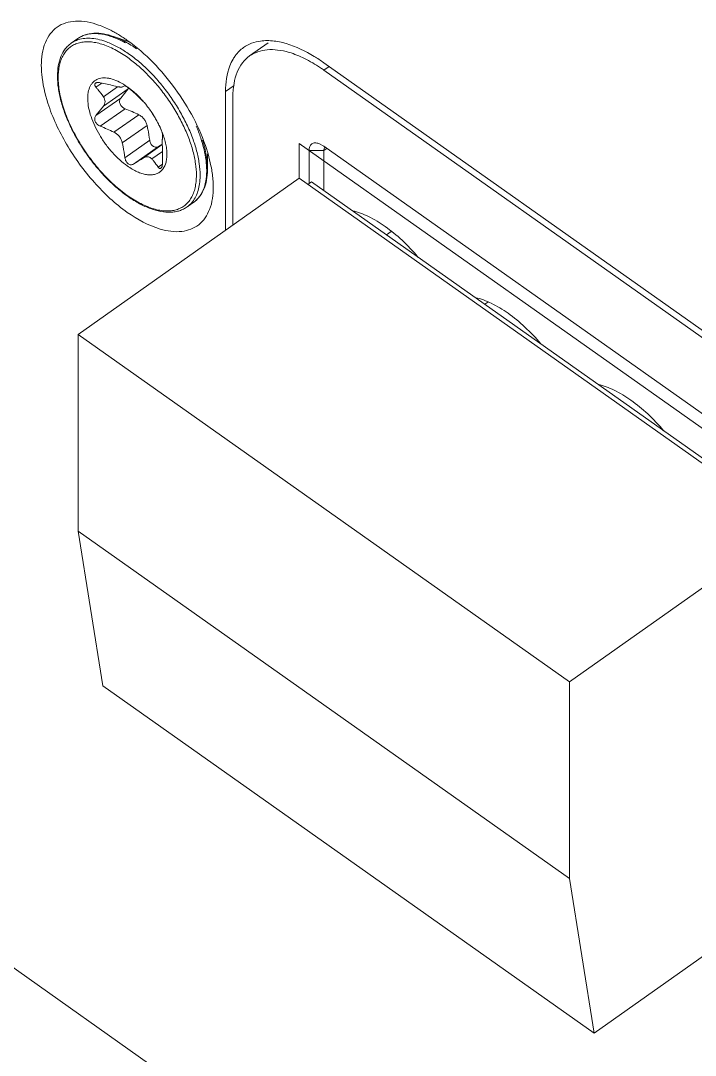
# Model space of a CAD drawing. Header units: millimetres. Extents: x 1177 to 2365, y 93 to 933.
# Drawn here: x 2105.78 to 2127.14, y 495.55 to 528.32 of the extents above; entities that cross this region are included whole.
import ezdxf

# ---------------------------------------------------------------- set-up
doc = ezdxf.new("R2010")
doc.units = ezdxf.units.MM
doc.header["$LTSCALE"] = 0.1
doc.layers.get('0').update_dxf_attribs({"lineweight": 13})

msp = doc.modelspace()

# ---------------------------------------------------------------- linework, layer by layer
for p, q in [((2107.38, 527.606), (2107.589, 527.754)), ((2109.211, 527.644), (2108.721, 527.817)), ((2113.028, 527.201), (2113.616, 527.616)), ((2132.49, 514.889), (2115.378, 526.989)), ((2115.543, 526.872), (2115.378, 526.756)), ((2115.378, 526.756), (2132.49, 514.655)), ((2108.349, 526.343), (2108.163, 526.212)), ((2108.397, 525.91), (2108.848, 526.229)), ((2109.08, 526.251), (2108.996, 526.221)), ((2109.36, 526.065), (2109.187, 526.203)), ((2112.538, 526.269), (2112.267, 526.078)), ((2109.182, 526.162), (2108.397, 525.607)), ((2109.182, 526.162), (2108.948, 525.866)), ((2112.267, 526.078), (2112.267, 521.678)), ((2112.5, 521.843), (2112.5, 525.913)), ((2108.163, 525.311), (2108.948, 525.866)), ((2108.397, 525.607), (2108.163, 525.311)), ((2109.085, 525.531), (2108.301, 524.976)), ((2108.734, 524.786), (2109.519, 525.341)), ((2109.781, 525.004), (2108.996, 524.449)), ((2109.08, 523.975), (2109.865, 524.53)), ((2110.14, 524.335), (2109.355, 523.78)), ((2109.669, 523.973), (2110.264, 524.394)), ((2114.6, 524.428), (2131.712, 512.328)), ((2114.6, 524.428), (2114.6, 523.328)), ((2115.378, 524.344), (2115.223, 524.428)), ((2115.378, 524.344), (2132.49, 512.244)), ((2115.475, 524.276), (2115.378, 524.208)), ((2110.272, 524.18), (2109.931, 523.939)), ((2111.693, 523.614), (2111.693, 524.106)), ((2115.378, 524.208), (2114.911, 524.208)), ((2114.911, 523.159), (2114.911, 524.208)), ((2115.378, 522.939), (2115.378, 524.208)), ((2110.135, 523.679), (2110.269, 523.774)), ((2107.6, 518.378), (2114.6, 523.328)), ((2130.157, 512.328), (2114.6, 523.328)), ((2114.875, 523.133), (2114.989, 523.214)), ((2130.546, 512.214), (2114.989, 523.214)), ((2111.048, 522.42), (2111.257, 522.568)), ((2117.361, 521.537), (2117.515, 521.646)), ((2120.472, 519.337), (2120.572, 519.407)), ((2123.156, 507.378), (2107.6, 518.378)), ((2107.6, 512.155), (2107.6, 518.378)), ((2107.6, 512.155), (2123.156, 501.155)), ((2107.6, 512.155), (2108.378, 507.26)), ((2123.156, 507.378), (2130.157, 512.328)), ((2108.378, 507.26), (2123.934, 496.26)), ((2123.156, 501.155), (2123.156, 507.378)), ((2096.711, 504.573), (2148.502, 467.951)), ((2148.502, 467.952), (2097.488, 504.023)), ((2123.934, 496.26), (2123.156, 501.155)), ((2130.157, 500.66), (2123.934, 496.26))]:
    msp.add_line(p, q)
for centre, radius, start, end in [((2107.886, 525.581), 2.362, 68.7676, 69.5002), ((2112.426, 522.581), 5.113, 54.7272, 56.1413), ((2107.87, 524.408), 2.226, 54.7297, 56.7879), ((2107.807, 524.318), 2.336, 53.7769, 54.7325), ((2108.951, 526.338), 0.29, 322.6689, 328.4954), ((2107.493, 523.924), 2.841, 48.1732, 48.9015), ((2107.069, 523.504), 3.438, 39.6176, 40.7657), ((2107.019, 523.463), 3.502, 37.4549, 39.6145), ((2107.003, 523.45), 3.523, 36.7275, 37.4559), ((2106.985, 523.437), 3.545, 33.7779, 36.7266), ((2107.002, 523.448), 3.525, 32.4194, 33.7796), ((2107.059, 523.484), 3.458, 30.0163, 32.4251), ((2107.116, 523.517), 3.391, 28.7876, 30.0157), ((2107.206, 523.566), 3.29, 26.9429, 28.7942), ((2107.281, 523.604), 3.205, 26.1939, 26.941), ((2107.359, 523.643), 3.118, 24.7155, 26.1987), ((2107.5, 523.706), 2.963, 22.3354, 24.7326), ((2107.683, 523.781), 2.766, 20.2158, 22.3468), ((2107.772, 523.814), 2.671, 19.9022, 20.2096), ((2145.289, 467.543), 66.789, 121.62892, 121.75371), ((2106.748, 522.66), 5.169, 16.1766, 17.7473), ((2136.969, 479.184), 52.453, 121.363, 121.7658), ((2109.487, 523.614), 2.206, 359.4516, 0.0009), ((2109.247, 523.425), 2.213, 359.1878, 0.002), ((2109.446, 523.573), 2.223, 359.4516, 0.0009)]:
    msp.add_arc(centre, radius, start, end)
for points, knots in [([(2108.248, 528.18), (2108.014, 528.263), (2107.561, 528.364), (2106.891, 528.174), (2106.489, 527.606), (2106.433, 527.145), (2106.433, 526.897)], [0, 0, 0, 0, 0.274832, 0.499949, 0.72532, 1, 1, 1, 1]), ([(2108.761, 527.944), (2108.718, 527.968), (2108.552, 528.057), (2108.379, 528.134), (2108.248, 528.18)], [0, 0, 0, 0, 0.261831, 1, 1, 1, 1]), ([(2107.589, 527.754), (2107.625, 527.78), (2107.701, 527.825), (2107.869, 527.893), (2108.106, 527.933), (2108.411, 527.91), (2108.617, 527.854), (2108.721, 527.817)], [0, 0, 0, 0, 0.11172, 0.224764, 0.460277, 0.716637, 1, 1, 1, 1]), ([(2108.713, 527.794), (2108.607, 527.834), (2108.447, 527.881), (2108.235, 527.91), (2108.087, 527.914), (2107.948, 527.901), (2107.817, 527.87), (2107.697, 527.822), (2107.624, 527.779), (2107.589, 527.754)], [0, 0, 0, 0, 0.290876, 0.424091, 0.549759, 0.66878, 0.782404, 0.892197, 1, 1, 1, 1]), ([(2109.156, 527.694), (2109.123, 527.717), (2108.995, 527.806), (2108.862, 527.888), (2108.761, 527.944)], [0, 0, 0, 0, 0.257153, 1, 1, 1, 1]), ([(2106.944, 526.56), (2106.944, 526.671), (2106.959, 526.883), (2107.039, 527.179), (2107.156, 527.389), (2107.276, 527.525), (2107.344, 527.581), (2107.38, 527.606)], [0, 0, 0, 0, 0.283363, 0.539723, 0.775236, 0.88828, 1, 1, 1, 1]), ([(2106.968, 526.519), (2106.968, 526.587), (2106.974, 526.72), (2107.004, 526.909), (2107.055, 527.081), (2107.126, 527.233), (2107.217, 527.364), (2107.327, 527.472), (2107.455, 527.556), (2107.599, 527.615), (2107.758, 527.648), (2107.93, 527.655), (2108.112, 527.636), (2108.304, 527.593), (2108.504, 527.525), (2108.787, 527.398), (2108.992, 527.273), (2109.127, 527.18)], [0, 0, 0, 0, 0.068691, 0.13262, 0.192075, 0.247668, 0.300282, 0.351078, 0.401416, 0.45271, 0.506263, 0.563146, 0.624139, 0.689741, 0.760191, 0.835521, 1, 1, 1, 1]), ([(2107.38, 527.606), (2107.414, 527.63), (2107.486, 527.673), (2107.564, 527.705), (2107.605, 527.718)], [0, 0, 0, 0, 0.49553, 1, 1, 1, 1]), ([(2107.605, 527.718), (2107.671, 527.739), (2107.815, 527.767), (2108.044, 527.764), (2108.289, 527.72), (2108.454, 527.666), (2108.538, 527.633)], [0, 0, 0, 0, 0.218999, 0.456051, 0.715639, 1, 1, 1, 1]), ([(2108.538, 527.633), (2108.655, 527.587), (2108.894, 527.471), (2109.117, 527.328), (2109.23, 527.248)], [0, 0, 0, 0, 0.477167, 1, 1, 1, 1]), ([(2108.721, 527.817), (2108.845, 527.773), (2109.097, 527.659), (2109.332, 527.512), (2109.451, 527.429)], [0, 0, 0, 0, 0.47494, 1, 1, 1, 1]), ([(2109.083, 527.621), (2109.055, 527.637), (2108.943, 527.697), (2108.828, 527.749), (2108.741, 527.783)], [0, 0, 0, 0, 0.259433, 1, 1, 1, 1]), ([(2111.671, 524.235), (2111.45, 524.926), (2110.751, 526.215), (2109.741, 527.28), (2109.156, 527.694)], [0, 0, 0, 0, 0.502925, 1, 1, 1, 1]), ([(2113.582, 527.688), (2113.512, 527.688), (2113.252, 527.673), (2112.994, 527.58), (2112.838, 527.47)], [0, 0, 0, 0, 0.267977, 1, 1, 1, 1]), ([(2114.186, 527.594), (2114.134, 527.61), (2113.936, 527.661), (2113.732, 527.688), (2113.582, 527.688)], [0, 0, 0, 0, 0.266317, 1, 1, 1, 1]), ([(2115.378, 526.989), (2115.279, 527.059), (2114.906, 527.304), (2114.498, 527.503), (2114.186, 527.594)], [0, 0, 0, 0, 0.27159, 1, 1, 1, 1]), ([(2109.23, 527.248), (2109.351, 527.161), (2109.59, 526.971), (2109.811, 526.759), (2109.92, 526.646)], [0, 0, 0, 0, 0.486555, 1, 1, 1, 1]), ([(2112.5, 525.913), (2112.5, 526.052), (2112.519, 526.317), (2112.617, 526.683), (2112.784, 526.985), (2112.942, 527.14), (2113.028, 527.201)], [0, 0, 0, 0, 0.289808, 0.548321, 0.781382, 1, 1, 1, 1]), ([(2112.838, 527.47), (2112.737, 527.399), (2112.617, 527.278), (2112.526, 527.139), (2112.504, 527.102)], [0, 0, 0, 0, 0.741489, 1, 1, 1, 1]), ([(2113.028, 527.201), (2113.107, 527.256), (2113.285, 527.347), (2113.591, 527.409), (2113.929, 527.4), (2114.159, 527.35), (2114.277, 527.315)], [0, 0, 0, 0, 0.222473, 0.4574, 0.714577, 1, 1, 1, 1]), ([(2114.277, 527.315), (2114.445, 527.266), (2114.791, 527.126), (2115.111, 526.936), (2115.274, 526.827)], [0, 0, 0, 0, 0.471881, 1, 1, 1, 1]), ([(2106.433, 526.897), (2106.433, 526.805), (2106.454, 526.402), (2106.546, 526.005), (2106.64, 525.708)], [0, 0, 0, 0, 0.227812, 1, 1, 1, 1]), ([(2109.127, 527.18), (2109.246, 527.097), (2109.483, 526.912), (2109.702, 526.707), (2109.81, 526.597)], [0, 0, 0, 0, 0.485818, 1, 1, 1, 1]), ([(2112.504, 527.102), (2112.464, 527.033), (2112.313, 526.712), (2112.267, 526.351), (2112.267, 526.078)], [0, 0, 0, 0, 0.225722, 1, 1, 1, 1]), ([(2111.048, 522.42), (2111.011, 522.394), (2110.934, 522.348), (2110.807, 522.297), (2110.67, 522.264), (2110.473, 522.244), (2110.207, 522.267), (2109.875, 522.362), (2109.531, 522.521), (2109.18, 522.739), (2108.831, 523.012), (2108.49, 523.332), (2108.166, 523.692), (2107.867, 524.084), (2107.6, 524.498), (2107.372, 524.924), (2107.187, 525.351), (2107.05, 525.771), (2106.965, 526.172), (2106.944, 526.435), (2106.944, 526.56)], [0, 0, 0, 0, 0.020397, 0.041045, 0.062241, 0.084226, 0.131243, 0.183331, 0.240923, 0.303859, 0.371524, 0.44298, 0.517062, 0.592464, 0.667813, 0.74174, 0.812946, 0.880281, 0.942827, 1, 1, 1, 1]), ([(2109.81, 526.597), (2109.922, 526.482), (2110.138, 526.242), (2110.433, 525.856), (2110.696, 525.448), (2110.922, 525.028), (2111.104, 524.608), (2111.239, 524.196), (2111.322, 523.803), (2111.343, 523.547), (2111.343, 523.425)], [0, 0, 0, 0, 0.133301, 0.269057, 0.404732, 0.537791, 0.665818, 0.786638, 0.898451, 1, 1, 1, 1]), ([(2109.92, 526.646), (2110.033, 526.529), (2110.25, 526.283), (2110.547, 525.89), (2110.812, 525.475), (2111.038, 525.049), (2111.221, 524.623), (2111.355, 524.205), (2111.439, 523.808), (2111.46, 523.548), (2111.46, 523.425)], [0, 0, 0, 0, 0.13373, 0.269667, 0.405332, 0.538258, 0.666097, 0.786739, 0.898442, 1, 1, 1, 1]), ([(2111.343, 523.425), (2111.343, 523.356), (2111.337, 523.222), (2111.306, 523.032), (2111.255, 522.859), (2111.182, 522.706), (2111.09, 522.575), (2110.978, 522.467), (2110.848, 522.383), (2110.702, 522.326), (2110.54, 522.295), (2110.367, 522.289), (2110.182, 522.31), (2109.987, 522.357), (2109.785, 522.428), (2109.577, 522.524), (2109.365, 522.643), (2109.073, 522.836), (2108.713, 523.128), (2108.307, 523.541), (2107.932, 524.007), (2107.603, 524.509), (2107.332, 525.029), (2107.129, 525.546), (2107.001, 526.042), (2106.968, 526.366), (2106.968, 526.519)], [0, 0, 0, 0, 0.027667, 0.0534, 0.077319, 0.099676, 0.120837, 0.141282, 0.16157, 0.182278, 0.203938, 0.226978, 0.25171, 0.278327, 0.306919, 0.33749, 0.369975, 0.404252, 0.477438, 0.555347, 0.635866, 0.716701, 0.795531, 0.87018, 0.938782, 1, 1, 1, 1]), ([(2109.089, 526.271), (2109.013, 526.321), (2108.863, 526.406), (2108.667, 526.478), (2108.518, 526.505), (2108.417, 526.51), (2108.322, 526.501), (2108.234, 526.477), (2108.155, 526.439), (2108.086, 526.387), (2108.027, 526.321), (2107.96, 526.214), (2107.92, 526.084), (2107.902, 525.942), (2107.899, 525.777), (2107.927, 525.553), (2108.003, 525.272), (2108.122, 524.98), (2108.277, 524.687), (2108.464, 524.405), (2108.677, 524.143), (2108.906, 523.911), (2109.072, 523.777), (2109.156, 523.718)], [0, 0, 0, 0, 0.064971, 0.122253, 0.148036, 0.172034, 0.194484, 0.215738, 0.236256, 0.256576, 0.27726, 0.298829, 0.346105, 0.372451, 0.400735, 0.463065, 0.53255, 0.607826, 0.687053, 0.768102, 0.848727, 0.926705, 1, 1, 1, 1]), ([(2108.15, 526.34), (2108.145, 526.337), (2108.137, 526.33), (2108.129, 526.316), (2108.125, 526.301), (2108.125, 526.284), (2108.129, 526.266), (2108.14, 526.241), (2108.153, 526.223), (2108.163, 526.212)], [0, 0, 0, 0, 0.110855, 0.215586, 0.320689, 0.432235, 0.554543, 0.689895, 1, 1, 1, 1]), ([(2108.301, 526.352), (2108.285, 526.355), (2108.256, 526.36), (2108.215, 526.36), (2108.179, 526.355), (2108.158, 526.346), (2108.15, 526.34)], [0, 0, 0, 0, 0.299606, 0.570155, 0.803995, 1, 1, 1, 1]), ([(2108.163, 526.212), (2108.184, 526.188), (2108.266, 526.09), (2108.343, 525.989), (2108.397, 525.91)], [0, 0, 0, 0, 0.247438, 1, 1, 1, 1]), ([(2108.734, 526.255), (2108.663, 526.274), (2108.519, 526.309), (2108.374, 526.338), (2108.301, 526.352)], [0, 0, 0, 0, 0.496183, 1, 1, 1, 1]), ([(2108.996, 526.221), (2108.991, 526.219), (2108.979, 526.216), (2108.959, 526.215), (2108.933, 526.216), (2108.888, 526.221), (2108.821, 526.233), (2108.764, 526.247), (2108.734, 526.255)], [0, 0, 0, 0, 0.057755, 0.134498, 0.232002, 0.350625, 0.645397, 1, 1, 1, 1]), ([(2109.184, 526.197), (2109.172, 526.206), (2109.149, 526.221), (2109.122, 526.237), (2109.104, 526.246), (2109.094, 526.25), (2109.086, 526.252), (2109.082, 526.252), (2109.08, 526.251)], [0, 0, 0, 0, 0.385223, 0.686099, 0.800606, 0.890472, 0.956182, 1, 1, 1, 1]), ([(2108.397, 525.91), (2108.413, 525.886), (2108.44, 525.837), (2108.455, 525.755), (2108.44, 525.675), (2108.414, 525.629), (2108.397, 525.607)], [0, 0, 0, 0, 0.264079, 0.510377, 0.751355, 1, 1, 1, 1]), ([(2109.355, 526.057), (2109.328, 526.082), (2109.272, 526.13), (2109.214, 526.176), (2109.184, 526.197)], [0, 0, 0, 0, 0.504225, 1, 1, 1, 1]), ([(2109.669, 525.745), (2109.644, 525.772), (2109.544, 525.88), (2109.437, 525.983), (2109.355, 526.057)], [0, 0, 0, 0, 0.25181, 1, 1, 1, 1]), ([(2109.673, 525.749), (2109.65, 525.775), (2109.56, 525.877), (2109.463, 525.973), (2109.387, 526.041)], [0, 0, 0, 0, 0.254991, 1, 1, 1, 1]), ([(2106.64, 525.708), (2106.786, 525.255), (2107.203, 524.362), (2108.057, 523.186), (2109.057, 522.255), (2109.824, 521.83), (2110.197, 521.72)], [0, 0, 0, 0, 0.259454, 0.532292, 0.787691, 1, 1, 1, 1]), ([(2108.948, 525.866), (2108.938, 525.854), (2108.922, 525.827), (2108.909, 525.781), (2108.91, 525.731), (2108.924, 525.681), (2108.951, 525.633), (2109, 525.576), (2109.05, 525.545), (2109.085, 525.531)], [0, 0, 0, 0, 0.110057, 0.22212, 0.339197, 0.463156, 0.59368, 0.728683, 1, 1, 1, 1]), ([(2108.163, 525.311), (2108.153, 525.299), (2108.137, 525.273), (2108.124, 525.226), (2108.125, 525.176), (2108.139, 525.126), (2108.166, 525.078), (2108.216, 525.021), (2108.265, 524.99), (2108.301, 524.976)], [0, 0, 0, 0, 0.110068, 0.222131, 0.339198, 0.463146, 0.593666, 0.728661, 1, 1, 1, 1]), ([(2109.085, 525.531), (2109.159, 525.502), (2109.305, 525.442), (2109.448, 525.376), (2109.519, 525.341)], [0, 0, 0, 0, 0.501557, 1, 1, 1, 1]), ([(2109.781, 525.004), (2109.773, 525.04), (2109.749, 525.111), (2109.692, 525.207), (2109.614, 525.286), (2109.551, 525.325), (2109.519, 525.341)], [0, 0, 0, 0, 0.251581, 0.503216, 0.753149, 1, 1, 1, 1]), ([(2110.135, 525.055), (2110.119, 525.085), (2110.056, 525.205), (2109.987, 525.323), (2109.931, 525.408)], [0, 0, 0, 0, 0.247844, 1, 1, 1, 1]), ([(2108.301, 524.976), (2108.374, 524.947), (2108.52, 524.887), (2108.663, 524.821), (2108.734, 524.786)], [0, 0, 0, 0, 0.501559, 1, 1, 1, 1]), ([(2109.781, 525.004), (2109.79, 524.965), (2109.823, 524.808), (2109.848, 524.649), (2109.865, 524.53)], [0, 0, 0, 0, 0.249654, 1, 1, 1, 1]), ([(2110.272, 524.72), (2110.272, 524.727), (2110.268, 524.744), (2110.259, 524.774), (2110.245, 524.812), (2110.227, 524.858), (2110.206, 524.908), (2110.175, 524.975), (2110.151, 525.024), (2110.135, 525.055)], [0, 0, 0, 0, 0.05513, 0.14163, 0.257024, 0.395661, 0.548948, 0.706818, 1, 1, 1, 1]), ([(2111.669, 523.573), (2111.669, 523.681), (2111.653, 523.907), (2111.588, 524.253), (2111.483, 524.616), (2111.39, 524.86), (2111.337, 524.983)], [0, 0, 0, 0, 0.222264, 0.464427, 0.724574, 1, 1, 1, 1]), ([(2108.734, 524.786), (2108.767, 524.77), (2108.829, 524.731), (2108.907, 524.652), (2108.965, 524.556), (2108.988, 524.486), (2108.996, 524.449)], [0, 0, 0, 0, 0.246851, 0.496784, 0.748419, 1, 1, 1, 1]), ([(2109.156, 523.718), (2109.207, 523.681), (2109.309, 523.615), (2109.464, 523.535), (2109.615, 523.476), (2109.758, 523.442), (2109.893, 523.432), (2110.017, 523.446), (2110.128, 523.487), (2110.223, 523.552), (2110.3, 523.64), (2110.357, 523.75), (2110.394, 523.879), (2110.412, 524.024), (2110.409, 524.184), (2110.387, 524.357), (2110.345, 524.538), (2110.306, 524.661), (2110.283, 524.723)], [0, 0, 0, 0, 0.078767, 0.152119, 0.219599, 0.281185, 0.337226, 0.388594, 0.436757, 0.483697, 0.531628, 0.582577, 0.638071, 0.699044, 0.765901, 0.838622, 0.916853, 1, 1, 1, 1]), ([(2110.268, 524.284), (2110.266, 524.318), (2110.264, 524.381), (2110.262, 524.467), (2110.263, 524.527), (2110.265, 524.565), (2110.267, 524.58), (2110.268, 524.587)], [0, 0, 0, 0, 0.333984, 0.623167, 0.848236, 0.933364, 1, 1, 1, 1]), ([(2110.268, 524.587), (2110.272, 524.61), (2110.276, 524.655), (2110.274, 524.699), (2110.272, 524.72)], [0, 0, 0, 0, 0.528672, 1, 1, 1, 1]), ([(2108.996, 524.449), (2109.005, 524.41), (2109.038, 524.253), (2109.064, 524.094), (2109.08, 523.975)], [0, 0, 0, 0, 0.249653, 1, 1, 1, 1]), ([(2109.865, 524.53), (2109.87, 524.492), (2109.887, 524.437), (2109.929, 524.376), (2109.967, 524.341), (2110.01, 524.318), (2110.055, 524.309), (2110.1, 524.315), (2110.127, 524.327), (2110.14, 524.335)], [0, 0, 0, 0, 0.283045, 0.419024, 0.547303, 0.666884, 0.779448, 0.888986, 1, 1, 1, 1]), ([(2110.272, 523.82), (2110.274, 523.898), (2110.276, 524.053), (2110.272, 524.207), (2110.268, 524.284)], [0, 0, 0, 0, 0.502301, 1, 1, 1, 1]), ([(2111.54, 524.535), (2111.588, 524.377), (2111.663, 524.074), (2111.693, 523.762), (2111.693, 523.614)], [0, 0, 0, 0, 0.527328, 1, 1, 1, 1]), ([(2115.223, 524.428), (2115.201, 524.435), (2115.16, 524.447), (2115.099, 524.451), (2115.043, 524.442), (2114.995, 524.419), (2114.957, 524.382), (2114.93, 524.332), (2114.915, 524.273), (2114.911, 524.23), (2114.911, 524.208)], [0, 0, 0, 0, 0.14495, 0.274135, 0.390668, 0.499979, 0.609256, 0.725848, 0.855286, 1, 1, 1, 1]), ([(2115.39, 524.272), (2115.388, 524.267), (2115.38, 524.246), (2115.378, 524.224), (2115.378, 524.208)], [0, 0, 0, 0, 0.229621, 1, 1, 1, 1]), ([(2115.421, 524.312), (2115.418, 524.31), (2115.404, 524.299), (2115.395, 524.284), (2115.39, 524.272)], [0, 0, 0, 0, 0.241395, 1, 1, 1, 1]), ([(2109.08, 523.975), (2109.086, 523.937), (2109.107, 523.866), (2109.155, 523.807), (2109.184, 523.787)], [0, 0, 0, 0, 0.518725, 1, 1, 1, 1]), ([(2109.669, 523.973), (2109.691, 523.987), (2109.726, 524.002), (2109.775, 524.011), (2109.81, 524.01), (2109.843, 524.002), (2109.887, 523.982), (2109.915, 523.958), (2109.931, 523.939)], [0, 0, 0, 0, 0.264541, 0.388072, 0.507557, 0.625723, 0.745648, 1, 1, 1, 1]), ([(2109.931, 523.939), (2109.95, 523.919), (2110.022, 523.835), (2110.088, 523.747), (2110.135, 523.679)], [0, 0, 0, 0, 0.254205, 1, 1, 1, 1]), ([(2111.827, 523.603), (2111.82, 523.643), (2111.789, 523.81), (2111.748, 523.976), (2111.712, 524.1)], [0, 0, 0, 0, 0.24213, 1, 1, 1, 1]), ([(2109.184, 523.787), (2109.197, 523.778), (2109.225, 523.763), (2109.27, 523.754), (2109.315, 523.76), (2109.343, 523.772), (2109.355, 523.78)], [0, 0, 0, 0, 0.264096, 0.512756, 0.754722, 1, 1, 1, 1]), ([(2110.135, 523.679), (2110.141, 523.67), (2110.153, 523.655), (2110.175, 523.639), (2110.199, 523.634), (2110.213, 523.64), (2110.219, 523.644)], [0, 0, 0, 0, 0.312381, 0.568964, 0.78457, 1, 1, 1, 1]), ([(2110.219, 523.644), (2110.228, 523.651), (2110.24, 523.666), (2110.251, 523.689), (2110.261, 523.719), (2110.269, 523.763), (2110.272, 523.8), (2110.272, 523.82)], [0, 0, 0, 0, 0.176362, 0.285047, 0.407169, 0.686463, 1, 1, 1, 1]), ([(2111.693, 523.593), (2111.692, 523.484), (2111.675, 523.276), (2111.594, 522.987), (2111.478, 522.781), (2111.359, 522.648), (2111.292, 522.593), (2111.257, 522.568)], [0, 0, 0, 0, 0.282662, 0.538821, 0.774638, 0.88796, 1, 1, 1, 1]), ([(2111.878, 523.047), (2111.878, 523.091), (2111.873, 523.277), (2111.851, 523.463), (2111.827, 523.603)], [0, 0, 0, 0, 0.237562, 1, 1, 1, 1]), ([(2111.46, 523.394), (2111.459, 523.314), (2111.448, 523.16), (2111.403, 522.942), (2111.33, 522.75), (2111.261, 522.637), (2111.222, 522.587)], [0, 0, 0, 0, 0.281124, 0.539691, 0.777896, 1, 1, 1, 1]), ([(2111.257, 522.568), (2111.29, 522.591), (2111.352, 522.643), (2111.435, 522.735), (2111.505, 522.841), (2111.585, 523.004), (2111.652, 523.243), (2111.668, 523.445), (2111.669, 523.552)], [0, 0, 0, 0, 0.108913, 0.21967, 0.333984, 0.453325, 0.711256, 1, 1, 1, 1]), ([(2110.197, 521.72), (2110.418, 521.656), (2110.847, 521.587), (2111.463, 521.811), (2111.825, 522.365), (2111.878, 522.808), (2111.878, 523.047)], [0, 0, 0, 0, 0.267866, 0.492101, 0.721544, 1, 1, 1, 1]), ([(2111.222, 522.587), (2111.197, 522.555), (2111.143, 522.495), (2111.08, 522.443), (2111.048, 522.42)], [0, 0, 0, 0, 0.504181, 1, 1, 1, 1]), ([(2117.323, 521.803), (2117.154, 521.922), (2116.824, 522.123), (2116.46, 522.261), (2116.286, 522.301)], [0, 0, 0, 0, 0.535191, 1, 1, 1, 1]), ([(2118.359, 520.835), (2118.201, 521.022), (2117.876, 521.367), (2117.51, 521.67), (2117.323, 521.803)], [0, 0, 0, 0, 0.516581, 1, 1, 1, 1]), ([(2121.212, 519.053), (2121.043, 519.172), (2120.713, 519.373), (2120.35, 519.511), (2120.175, 519.551)], [0, 0, 0, 0, 0.535191, 1, 1, 1, 1]), ([(2122.248, 518.085), (2122.091, 518.272), (2121.765, 518.617), (2121.399, 518.92), (2121.212, 519.053)], [0, 0, 0, 0, 0.516581, 1, 1, 1, 1]), ([(2125.101, 516.303), (2124.932, 516.422), (2124.602, 516.623), (2124.239, 516.761), (2124.064, 516.801)], [0, 0, 0, 0, 0.535191, 1, 1, 1, 1]), ([(2126.137, 515.335), (2125.98, 515.522), (2125.654, 515.867), (2125.288, 516.17), (2125.101, 516.303)], [0, 0, 0, 0, 0.516581, 1, 1, 1, 1])]:
    msp.add_open_spline(points, degree=3, knots=knots)

doc.saveas('drawing.dxf')
